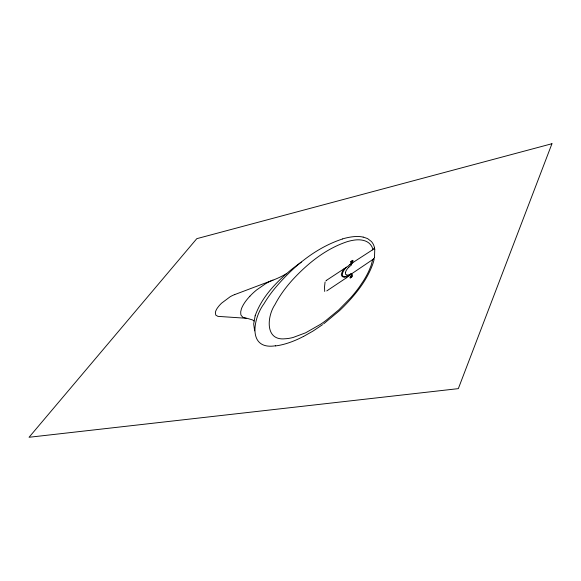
<?xml version="1.0" encoding="UTF-8"?>
<svg xmlns="http://www.w3.org/2000/svg" width="581" height="581" viewBox="0 0 581 581"><rect width="100%" height="100%" fill="white"/><g stroke="black" fill="none" stroke-linecap="round" stroke-linejoin="round"><path stroke-width="0.87" d="M275.496 345.782C247.332 350.263 252.982 318.57 263.927 303.841A154.822 68.231 -26.7 0 1 273.36 290.195C291.575 267.906 314.691 248.123 342.391 239.023M350.249 277.791L350.307 276.084M351.244 276.382L351.331 274.014L373.169 259.257A4.815 1.997 -27.3 0 0 373.598 258.879M350.75 263.454L350.815 261.755M350.263 277.377L351.229 276.491M351.694 263.723L351.774 261.356M350.256 277.602L351.679 276.636L351.73 275.053A2.433 1.024 -28 0 0 351.294 274.566M352.231 260.847L352.18 262.387A1.351 0.559 -27.8 0 1 351.73 263.091M350.721 261.711L352.841 260.346L352.783 262.125A1.859 0.763 -27.8 0 1 352.464 262.765L352.035 263.12A1.416 0.581 -27.8 0 1 351.708 263.309M255.139 315.824L253.679 324.002L254.638 330.836M325.062 282.054L324.518 286.999L324.714 291.459M374.491 257.55L374.774 249.118M345.448 272.525L345.579 274.319L346.857 275.118M372.755 259.584L371.012 265.778L368.812 271.08A132.49 52.958 -30.8 0 1 363.466 280.848L359.276 287.079A116.854 47.206 -30.4 0 1 350.742 297.704L338.679 309.978L325.839 320.559A56.64 24.17 -29.7 0 1 320.538 324.3L305.628 332.804L293.1 337.481A32.928 14.387 -29.9 0 1 285.249 338.759C264.624 341.062 267.1 316.1 274.98 304.604A144.654 63.83 -26.5 0 1 281.807 293.325L283.15 291.422A135.22 59.371 -26.8 0 1 292.258 280.165C307.4 263.665 325.571 248.879 347.068 241.725A30.306 12.15 -28.1 0 1 352.914 240.323C359.494 239.045 367.998 239.779 371.644 246.25A69.488 28.251 -29.1 0 1 372.886 249.569L372.247 250.019M255.153 315.795C261.494 297.828 274.944 283.484 289.265 271.334A87.194 36.697 -28.4 0 1 301.321 262.118M351.665 263.847L351.352 264.224A2.999 1.235 -27.9 0 1 351.65 264.791L348.832 267.129M349.101 275.517L349.784 275.016M373.844 258.625L373.997 258.458A3.515 1.46 -27.2 0 0 374.484 257.623M346.385 267.245L345.339 268.4A21.076 8.831 -27.6 0 0 342.899 272.191C341.701 273.992 342.332 277.493 345.085 276.832A4.336 1.816 -28.1 0 0 345.637 276.745C343.422 277.936 340.146 276.084 341.759 273.07A23.523 9.848 -27.5 0 1 344.206 268.662M249.852 296.23L251.98 294.066A38.259 15.426 -30.2 0 1 256.686 289.897L265.662 283.666A21.025 8.337 -30.2 0 1 272.976 280.122L273.055 280.107M325.847 280.943L326.624 280.274M373.641 248.929L372.937 249.532M350.997 274.196L350.953 274.232A1.409 0.596 -27.9 0 1 351.251 274.05M350.067 264.442L348.549 265.684A7.299 2.992 -28 0 1 346.915 266.897L326.82 280.115M323.632 323.864L339.406 310.726A106.657 43.575 -30.3 0 0 344.105 306.165C356.182 293.725 367.482 279.686 373.111 263.062A124.465 49.966 -30.5 0 0 373.924 260.194L374.041 259.729A3.341 1.394 -27.3 0 0 373.932 259.119A3.609 1.503 -27.3 0 0 373.641 258.901M322.557 324.648L313.086 331.032L303.435 336.522M350.866 274.29L350.321 274.668A4.663 1.954 -28 0 1 349.827 274.995M346.53 277.74L326.769 290.914M372.196 250.055L352.035 263.12M351.694 261.189L352.464 260.695A0.944 0.385 -27.8 0 0 352.834 260.346M351.302 264.261L349.74 264.769M286.673 273.542L285.627 274.167A29.014 10.988 -29.7 0 1 281.72 276.28L279.555 277.348A37.453 14.06 -29.6 0 1 273.651 279.882L273.564 279.911M348.905 275.51L348.905 275.51A6.34 2.651 -28 0 1 345.63 276.752M234.717 294.582L272.976 280.144M351.214 276.73L351.679 276.636M351.331 274.101L351.752 274.152A3.573 1.511 -28 0 1 352.246 274.472L352.275 276.578L350.14 278.023A0.901 0.378 -28 0 0 350.241 277.841M253.948 321.024A27.285 11.3 -31.9 0 0 252.677 319.986L247.15 318.323L217.911 316.362L215.762 315.105L215.377 312.491A21.599 8.403 -31.2 0 1 216.379 309.688A21.17 8.228 -31.2 0 1 217.316 308.126L218.529 306.485A24.119 9.398 -31.2 0 1 221.601 303.151L230.221 296.709A13.835 5.338 -31.2 0 1 234.717 294.574M246.235 318.243L243.018 317.349L241.253 315.534A29.319 11.823 -30.5 0 1 240.795 314.292L240.701 311.794L241.42 308.845A44.454 18.026 -30.1 0 1 249.881 296.23M363.205 237.063L367.57 238.588L371.368 241.478A82.081 33.248 -29.4 0 1 374.425 247.462M342.434 238.929A42.892 17.183 -28.4 0 1 363.125 237.121M374.454 247.462A3.137 1.278 -27.2 0 1 374.287 248.145M374.215 248.269A3.493 1.423 -27.2 0 1 373.997 248.552M303.413 336.457A46.749 20.233 -30 0 1 275.394 345.935M374.28 248.617A3.283 1.344 -27.2 0 1 374.767 249.053M350.546 263.97A1.692 0.697 -27.9 0 1 350.387 264.159M349.079 275.517A8.214 3.442 -28.2 0 1 346.552 277.747M346.806 275.169A4.118 1.728 -28 0 0 351.309 273.513A1.736 0.726 -28 0 1 351.004 274.188M345.477 272.518A16.529 6.921 -27.6 0 1 348.825 267.129M551.95 143.725L458.329 388.638L29.05 437.275L196.792 238.668L551.95 143.725"/></g></svg>
